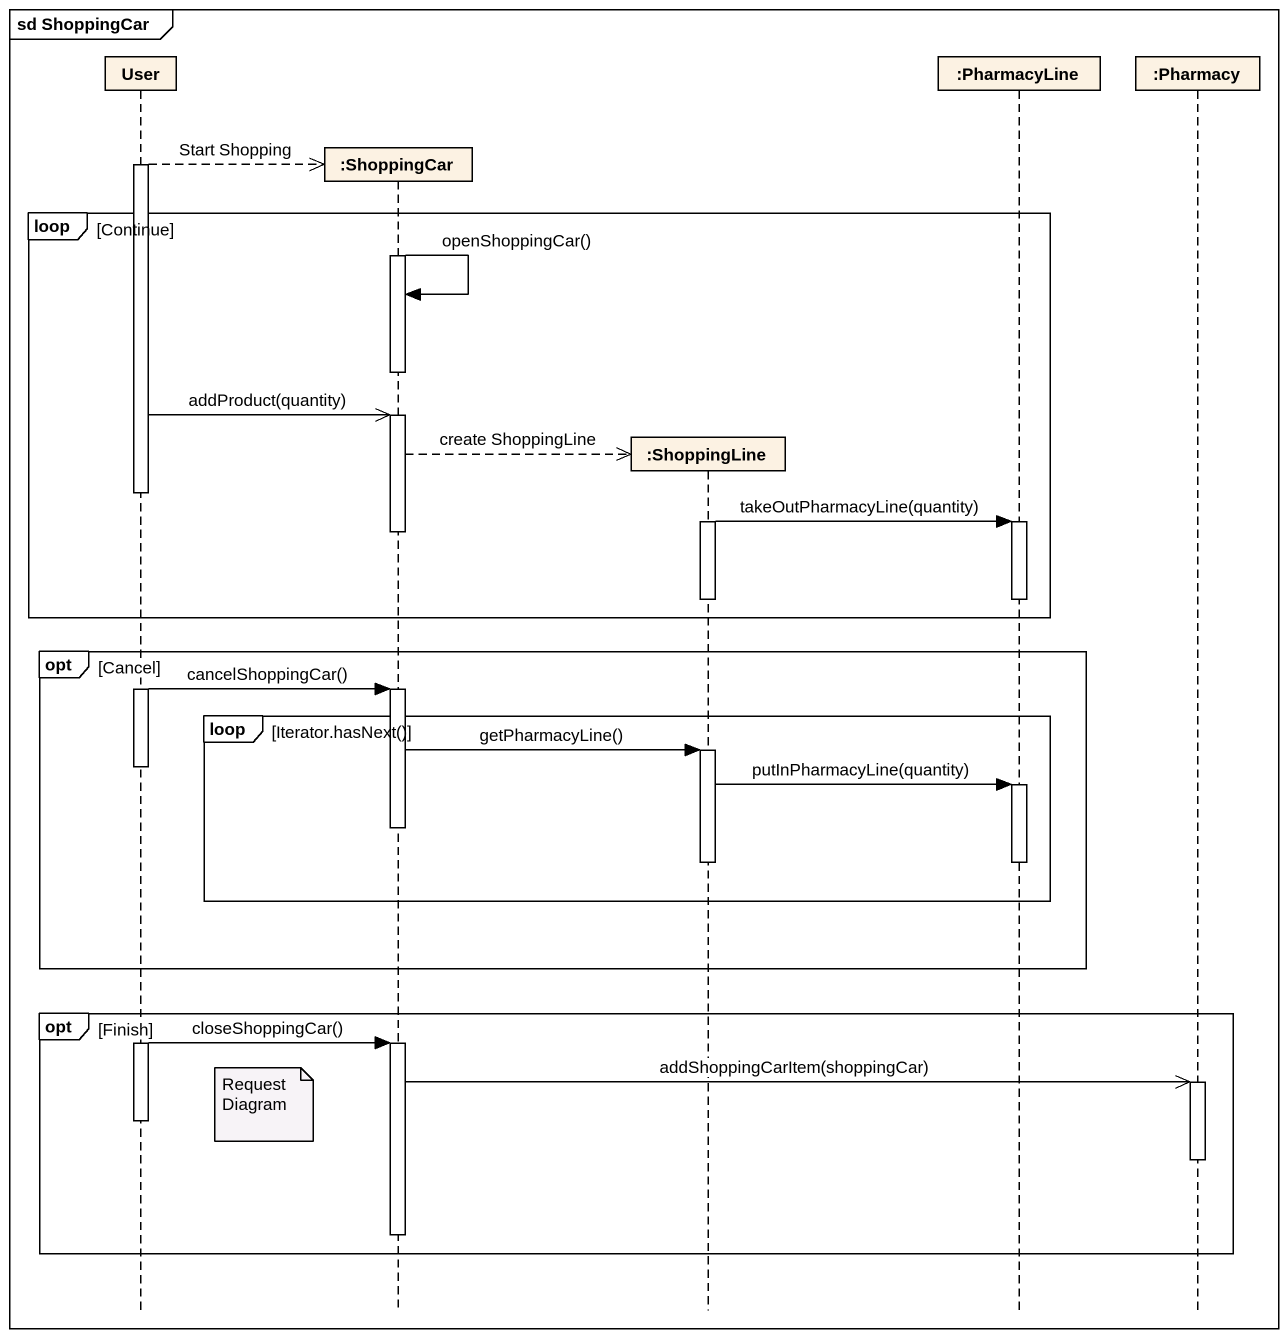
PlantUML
@startuml
mainframe sd ShoppingCar
hide footbox
participant User
participant ":ShoppingCar" as ShoppingCar
participant ":ShoppingLine" as ShoppingLine
participant ":PharmacyLine" as PharmacyLine
participant ":Pharmacy" as Pharmacy

activate User
User -->> ShoppingCar ** : Start Shopping
loop Continue
  activate ShoppingCar
  ShoppingCar -> ShoppingCar : openShoppingCar()
  deactivate ShoppingCar
  User ->> ShoppingCar : addProduct(quantity)
  activate ShoppingCar
  ShoppingCar -->> ShoppingLine ** : create ShoppingLine
  deactivate User
  activate ShoppingLine
  ShoppingLine -> PharmacyLine : takeOutPharmacyLine(quantity)
  activate PharmacyLine
  deactivate ShoppingCar
  deactivate ShoppingLine
  deactivate PharmacyLine
end
opt Cancel
  activate User
  User -> ShoppingCar : cancelShoppingCar()
  activate ShoppingCar
  loop Iterator.hasNext()
    ShoppingCar -> ShoppingLine : getPharmacyLine()
    activate ShoppingLine
    deactivate User
    ShoppingLine -> PharmacyLine : putInPharmacyLine(quantity)
    activate PharmacyLine
    deactivate ShoppingCar
    deactivate ShoppingLine
    deactivate PharmacyLine
  end
end
opt Finish
  activate User
  User -> ShoppingCar : closeShoppingCar()
  activate ShoppingCar
  ShoppingCar ->> Pharmacy : addShoppingCarItem(shoppingCar)
  activate Pharmacy
  note right of User : Request Diagram
  deactivate User
  deactivate Pharmacy
  deactivate ShoppingCar
end
@enduml
